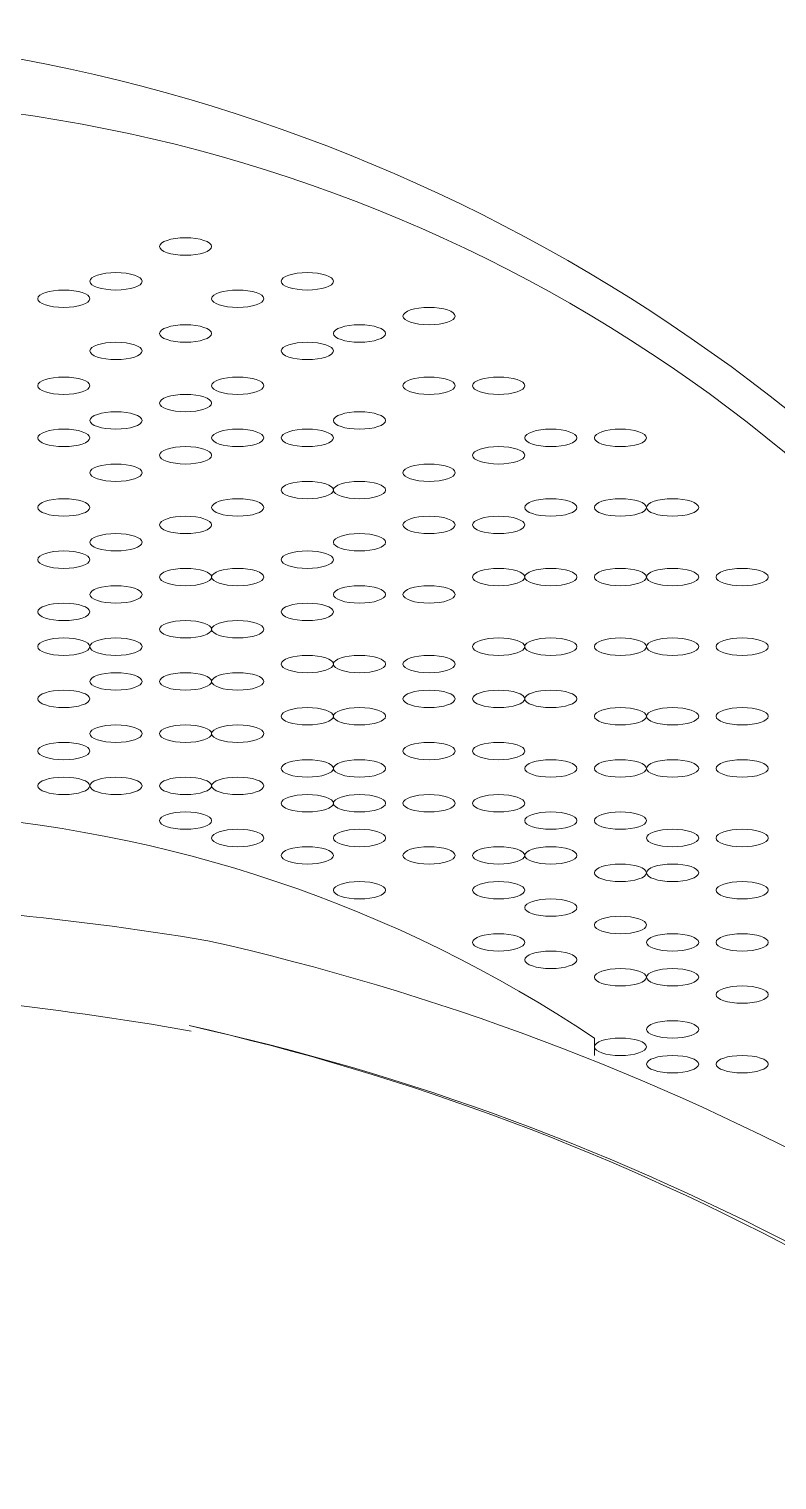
# Model space of a CAD drawing. Header units: metres. Extents: x 29 to 86.9, y -23.2 to 39.7.
# Drawn here: x 72.7164 to 72.8215, y -17.1515 to -16.9476 of the extents above; entities that cross this region are included whole.
import ezdxf

# ---------------------------------------------------------------- set-up
doc = ezdxf.new("R2010")
doc.units = ezdxf.units.M
doc.header["$LTSCALE"] = 100
doc.layers.get('0').update_dxf_attribs({"color": 254})
doc.layers.add('Arqui', color=8, linetype='Continuous', lineweight=0)

# ---------------------------------------------------------------- blocks, each defined once
blk = doc.blocks.new('A$C9582355f')
at = {"layer": 'Arqui'}
for points in [[(43.87749, 6.12621, 0.227858), (43.68456, 6.21637, 0.227858), (43.49211, 6.12621)], [(43.8729, 6.12287, 0.253801), (43.68389, 6.20585, 0.253801), (43.49425, 6.12287)], [(43.71973, 6.10604, -0.133327), (43.8132, 6.07454), (43.8132, 6.07209)], [(43.88276, 6.01263, 0.230532), (43.85033, 6.05387, 0.069043), (43.75885, 6.08823, 0.037024), (43.69694, 6.09393)], [(43.8707, 6.01054, 0.230204), (43.84459, 6.04306, 0.069043), (43.75623, 6.07629, -0.069043), (43.8448, 6.0435, 0.069043), (43.75623, 6.07629)]]:
    blk.add_lwpolyline(points, format="xyb", dxfattribs=at)
blk.add_lwpolyline([(43.75649, 6.07552, 0.037024), (43.69659, 6.08171, -0.037024)], format="xyb", close=True, dxfattribs=at)
for points in [[(43.75572, 6.18704), (43.7537, 6.18704), (43.75206, 6.18649), (43.75206, 6.18581)], [(43.75939, 6.18581), (43.75939, 6.18649), (43.75775, 6.18704), (43.75572, 6.18704)], [(43.75206, 6.18581), (43.75206, 6.18514), (43.7537, 6.18459), (43.75572, 6.18459)], [(43.75572, 6.18459), (43.75775, 6.18459), (43.75939, 6.18514), (43.75939, 6.18581)], [(43.74594, 6.18215), (43.74392, 6.18215), (43.74227, 6.1816), (43.74227, 6.18092)], [(43.74227, 6.18092), (43.74227, 6.18025), (43.74392, 6.1797), (43.74594, 6.1797)], [(43.74961, 6.18092), (43.74961, 6.1816), (43.74797, 6.18215), (43.74594, 6.18215)], [(43.74594, 6.1797), (43.74797, 6.1797), (43.74961, 6.18025), (43.74961, 6.18092)], [(43.77284, 6.18215), (43.77082, 6.18215), (43.76917, 6.1816), (43.76917, 6.18092)], [(43.76917, 6.18092), (43.76917, 6.18025), (43.77082, 6.1797), (43.77284, 6.1797)], [(43.77651, 6.18092), (43.77651, 6.1816), (43.77487, 6.18215), (43.77284, 6.18215)], [(43.77284, 6.1797), (43.77487, 6.1797), (43.77651, 6.18025), (43.77651, 6.18092)], [(43.7386, 6.1797), (43.73658, 6.1797), (43.73494, 6.17915), (43.73494, 6.17848)], [(43.73494, 6.17848), (43.73494, 6.1778), (43.73658, 6.17725), (43.7386, 6.17725)], [(43.74227, 6.17848), (43.74227, 6.17915), (43.74063, 6.1797), (43.7386, 6.1797)], [(43.7386, 6.17725), (43.74063, 6.17725), (43.74227, 6.1778), (43.74227, 6.17848)], [(43.76306, 6.1797), (43.76103, 6.1797), (43.75939, 6.17915), (43.75939, 6.17848)], [(43.75939, 6.17848), (43.75939, 6.1778), (43.76103, 6.17725), (43.76306, 6.17725)], [(43.76673, 6.17848), (43.76673, 6.17915), (43.76509, 6.1797), (43.76306, 6.1797)], [(43.76306, 6.17725), (43.76509, 6.17725), (43.76673, 6.1778), (43.76673, 6.17848)], [(43.78996, 6.17725), (43.78794, 6.17725), (43.78629, 6.17671), (43.78629, 6.17603)], [(43.79363, 6.17603), (43.79363, 6.17671), (43.79199, 6.17725), (43.78996, 6.17725)], [(43.75572, 6.17481), (43.7537, 6.17481), (43.75206, 6.17426), (43.75206, 6.17359)], [(43.75939, 6.17359), (43.75939, 6.17426), (43.75775, 6.17481), (43.75572, 6.17481)], [(43.78018, 6.17481), (43.77815, 6.17481), (43.77651, 6.17426), (43.77651, 6.17359)], [(43.78385, 6.17359), (43.78385, 6.17426), (43.78221, 6.17481), (43.78018, 6.17481)], [(43.78629, 6.17603), (43.78629, 6.17536), (43.78794, 6.17481), (43.78996, 6.17481)], [(43.78996, 6.17481), (43.79199, 6.17481), (43.79363, 6.17536), (43.79363, 6.17603)], [(43.74594, 6.17236), (43.74392, 6.17236), (43.74227, 6.17182), (43.74227, 6.17114)], [(43.74961, 6.17114), (43.74961, 6.17182), (43.74797, 6.17236), (43.74594, 6.17236)], [(43.75206, 6.17359), (43.75206, 6.17291), (43.7537, 6.17236), (43.75572, 6.17236)], [(43.75572, 6.17236), (43.75775, 6.17236), (43.75939, 6.17291), (43.75939, 6.17359)], [(43.77284, 6.17236), (43.77082, 6.17236), (43.76917, 6.17182), (43.76917, 6.17114)], [(43.77651, 6.17114), (43.77651, 6.17182), (43.77487, 6.17236), (43.77284, 6.17236)], [(43.77651, 6.17359), (43.77651, 6.17291), (43.77815, 6.17236), (43.78018, 6.17236)], [(43.78018, 6.17236), (43.78221, 6.17236), (43.78385, 6.17291), (43.78385, 6.17359)], [(43.74227, 6.17114), (43.74227, 6.17046), (43.74392, 6.16992), (43.74594, 6.16992)], [(43.74594, 6.16992), (43.74797, 6.16992), (43.74961, 6.17046), (43.74961, 6.17114)], [(43.76917, 6.17114), (43.76917, 6.17046), (43.77082, 6.16992), (43.77284, 6.16992)], [(43.77284, 6.16992), (43.77487, 6.16992), (43.77651, 6.17046), (43.77651, 6.17114)], [(43.7386, 6.16747), (43.73658, 6.16747), (43.73494, 6.16692), (43.73494, 6.16625)], [(43.73494, 6.16625), (43.73494, 6.16557), (43.73658, 6.16503), (43.7386, 6.16503)], [(43.74227, 6.16625), (43.74227, 6.16692), (43.74063, 6.16747), (43.7386, 6.16747)], [(43.7386, 6.16503), (43.74063, 6.16503), (43.74227, 6.16557), (43.74227, 6.16625)], [(43.76306, 6.16747), (43.76103, 6.16747), (43.75939, 6.16692), (43.75939, 6.16625)], [(43.75939, 6.16625), (43.75939, 6.16557), (43.76103, 6.16503), (43.76306, 6.16503)], [(43.76673, 6.16625), (43.76673, 6.16692), (43.76509, 6.16747), (43.76306, 6.16747)], [(43.76306, 6.16503), (43.76509, 6.16503), (43.76673, 6.16557), (43.76673, 6.16625)], [(43.78996, 6.16747), (43.78794, 6.16747), (43.78629, 6.16692), (43.78629, 6.16625)], [(43.78629, 6.16625), (43.78629, 6.16557), (43.78794, 6.16503), (43.78996, 6.16503)], [(43.79363, 6.16625), (43.79363, 6.16692), (43.79199, 6.16747), (43.78996, 6.16747)], [(43.78996, 6.16503), (43.79199, 6.16503), (43.79363, 6.16557), (43.79363, 6.16625)], [(43.79974, 6.16747), (43.79772, 6.16747), (43.79608, 6.16692), (43.79608, 6.16625)], [(43.79608, 6.16625), (43.79608, 6.16557), (43.79772, 6.16503), (43.79974, 6.16503)], [(43.80341, 6.16625), (43.80341, 6.16692), (43.80177, 6.16747), (43.79974, 6.16747)], [(43.79974, 6.16503), (43.80177, 6.16503), (43.80341, 6.16557), (43.80341, 6.16625)], [(43.75572, 6.16503), (43.7537, 6.16503), (43.75206, 6.16448), (43.75206, 6.1638)], [(43.75939, 6.1638), (43.75939, 6.16448), (43.75775, 6.16503), (43.75572, 6.16503)], [(43.74594, 6.16258), (43.74392, 6.16258), (43.74227, 6.16203), (43.74227, 6.16136)], [(43.74961, 6.16136), (43.74961, 6.16203), (43.74797, 6.16258), (43.74594, 6.16258)], [(43.75206, 6.1638), (43.75206, 6.16313), (43.7537, 6.16258), (43.75572, 6.16258)], [(43.75572, 6.16258), (43.75775, 6.16258), (43.75939, 6.16313), (43.75939, 6.1638)], [(43.78018, 6.16258), (43.77815, 6.16258), (43.77651, 6.16203), (43.77651, 6.16136)], [(43.78385, 6.16136), (43.78385, 6.16203), (43.78221, 6.16258), (43.78018, 6.16258)], [(43.7386, 6.16014), (43.73658, 6.16014), (43.73494, 6.15959), (43.73494, 6.15891)], [(43.74227, 6.15891), (43.74227, 6.15959), (43.74063, 6.16014), (43.7386, 6.16014)], [(43.74227, 6.16136), (43.74227, 6.16068), (43.74392, 6.16014), (43.74594, 6.16014)], [(43.74594, 6.16014), (43.74797, 6.16014), (43.74961, 6.16068), (43.74961, 6.16136)], [(43.76306, 6.16014), (43.76103, 6.16014), (43.75939, 6.15959), (43.75939, 6.15891)], [(43.76673, 6.15891), (43.76673, 6.15959), (43.76509, 6.16014), (43.76306, 6.16014)], [(43.77284, 6.16014), (43.77082, 6.16014), (43.76917, 6.15959), (43.76917, 6.15891)], [(43.77651, 6.15891), (43.77651, 6.15959), (43.77487, 6.16014), (43.77284, 6.16014)], [(43.77651, 6.16136), (43.77651, 6.16068), (43.77815, 6.16014), (43.78018, 6.16014)], [(43.78018, 6.16014), (43.78221, 6.16014), (43.78385, 6.16068), (43.78385, 6.16136)], [(43.80708, 6.16014), (43.80506, 6.16014), (43.80341, 6.15959), (43.80341, 6.15891)], [(43.81075, 6.15891), (43.81075, 6.15959), (43.80911, 6.16014), (43.80708, 6.16014)], [(43.81686, 6.16014), (43.81484, 6.16014), (43.8132, 6.15959), (43.8132, 6.15891)], [(43.82053, 6.15891), (43.82053, 6.15959), (43.81889, 6.16014), (43.81686, 6.16014)], [(43.73494, 6.15891), (43.73494, 6.15824), (43.73658, 6.15769), (43.7386, 6.15769)], [(43.7386, 6.15769), (43.74063, 6.15769), (43.74227, 6.15824), (43.74227, 6.15891)], [(43.75939, 6.15891), (43.75939, 6.15824), (43.76103, 6.15769), (43.76306, 6.15769)], [(43.76306, 6.15769), (43.76509, 6.15769), (43.76673, 6.15824), (43.76673, 6.15891)], [(43.76917, 6.15891), (43.76917, 6.15824), (43.77082, 6.15769), (43.77284, 6.15769)], [(43.77284, 6.15769), (43.77487, 6.15769), (43.77651, 6.15824), (43.77651, 6.15891)], [(43.80341, 6.15891), (43.80341, 6.15824), (43.80506, 6.15769), (43.80708, 6.15769)], [(43.80708, 6.15769), (43.80911, 6.15769), (43.81075, 6.15824), (43.81075, 6.15891)], [(43.8132, 6.15891), (43.8132, 6.15824), (43.81484, 6.15769), (43.81686, 6.15769)], [(43.81686, 6.15769), (43.81889, 6.15769), (43.82053, 6.15824), (43.82053, 6.15891)], [(43.75572, 6.15769), (43.7537, 6.15769), (43.75206, 6.15714), (43.75206, 6.15647)], [(43.75206, 6.15647), (43.75206, 6.15579), (43.7537, 6.15524), (43.75572, 6.15524)], [(43.75939, 6.15647), (43.75939, 6.15714), (43.75775, 6.15769), (43.75572, 6.15769)], [(43.75572, 6.15524), (43.75775, 6.15524), (43.75939, 6.15579), (43.75939, 6.15647)], [(43.79974, 6.15769), (43.79772, 6.15769), (43.79608, 6.15714), (43.79608, 6.15647)], [(43.79608, 6.15647), (43.79608, 6.15579), (43.79772, 6.15524), (43.79974, 6.15524)], [(43.80341, 6.15647), (43.80341, 6.15714), (43.80177, 6.15769), (43.79974, 6.15769)], [(43.79974, 6.15524), (43.80177, 6.15524), (43.80341, 6.15579), (43.80341, 6.15647)], [(43.74594, 6.15524), (43.74392, 6.15524), (43.74227, 6.1547), (43.74227, 6.15402)], [(43.74227, 6.15402), (43.74227, 6.15335), (43.74392, 6.1528), (43.74594, 6.1528)], [(43.74961, 6.15402), (43.74961, 6.1547), (43.74797, 6.15524), (43.74594, 6.15524)], [(43.74594, 6.1528), (43.74797, 6.1528), (43.74961, 6.15335), (43.74961, 6.15402)], [(43.78996, 6.15524), (43.78794, 6.15524), (43.78629, 6.1547), (43.78629, 6.15402)], [(43.78629, 6.15402), (43.78629, 6.15335), (43.78794, 6.1528), (43.78996, 6.1528)], [(43.79363, 6.15402), (43.79363, 6.1547), (43.79199, 6.15524), (43.78996, 6.15524)], [(43.78996, 6.1528), (43.79199, 6.1528), (43.79363, 6.15335), (43.79363, 6.15402)], [(43.77284, 6.1528), (43.77082, 6.1528), (43.76917, 6.15225), (43.76917, 6.15158)], [(43.77651, 6.15158), (43.77651, 6.15225), (43.77487, 6.1528), (43.77284, 6.1528)], [(43.78018, 6.1528), (43.77815, 6.1528), (43.77651, 6.15225), (43.77651, 6.15158)], [(43.78385, 6.15158), (43.78385, 6.15225), (43.78221, 6.1528), (43.78018, 6.1528)], [(43.7386, 6.15035), (43.73658, 6.15035), (43.73494, 6.14981), (43.73494, 6.14913)], [(43.74227, 6.14913), (43.74227, 6.14981), (43.74063, 6.15035), (43.7386, 6.15035)], [(43.76306, 6.15035), (43.76103, 6.15035), (43.75939, 6.14981), (43.75939, 6.14913)], [(43.76673, 6.14913), (43.76673, 6.14981), (43.76509, 6.15035), (43.76306, 6.15035)], [(43.76917, 6.15158), (43.76917, 6.1509), (43.77082, 6.15035), (43.77284, 6.15035)], [(43.77284, 6.15035), (43.77487, 6.15035), (43.77651, 6.1509), (43.77651, 6.15158)], [(43.77651, 6.15158), (43.77651, 6.1509), (43.77815, 6.15035), (43.78018, 6.15035)], [(43.78018, 6.15035), (43.78221, 6.15035), (43.78385, 6.1509), (43.78385, 6.15158)], [(43.80708, 6.15035), (43.80506, 6.15035), (43.80341, 6.14981), (43.80341, 6.14913)], [(43.81075, 6.14913), (43.81075, 6.14981), (43.80911, 6.15035), (43.80708, 6.15035)], [(43.81686, 6.15035), (43.81484, 6.15035), (43.8132, 6.14981), (43.8132, 6.14913)], [(43.82053, 6.14913), (43.82053, 6.14981), (43.81889, 6.15035), (43.81686, 6.15035)], [(43.8242, 6.15035), (43.82217, 6.15035), (43.82053, 6.14981), (43.82053, 6.14913)], [(43.82787, 6.14913), (43.82787, 6.14981), (43.82623, 6.15035), (43.8242, 6.15035)], [(43.73494, 6.14913), (43.73494, 6.14845), (43.73658, 6.14791), (43.7386, 6.14791)], [(43.7386, 6.14791), (43.74063, 6.14791), (43.74227, 6.14845), (43.74227, 6.14913)], [(43.75572, 6.14791), (43.7537, 6.14791), (43.75206, 6.14736), (43.75206, 6.14668)], [(43.75939, 6.14668), (43.75939, 6.14736), (43.75775, 6.14791), (43.75572, 6.14791)], [(43.75939, 6.14913), (43.75939, 6.14845), (43.76103, 6.14791), (43.76306, 6.14791)], [(43.76306, 6.14791), (43.76509, 6.14791), (43.76673, 6.14845), (43.76673, 6.14913)], [(43.78996, 6.14791), (43.78794, 6.14791), (43.78629, 6.14736), (43.78629, 6.14668)], [(43.79363, 6.14668), (43.79363, 6.14736), (43.79199, 6.14791), (43.78996, 6.14791)], [(43.79974, 6.14791), (43.79772, 6.14791), (43.79608, 6.14736), (43.79608, 6.14668)], [(43.80341, 6.14668), (43.80341, 6.14736), (43.80177, 6.14791), (43.79974, 6.14791)], [(43.80341, 6.14913), (43.80341, 6.14845), (43.80506, 6.14791), (43.80708, 6.14791)], [(43.80708, 6.14791), (43.80911, 6.14791), (43.81075, 6.14845), (43.81075, 6.14913)], [(43.8132, 6.14913), (43.8132, 6.14845), (43.81484, 6.14791), (43.81686, 6.14791)], [(43.81686, 6.14791), (43.81889, 6.14791), (43.82053, 6.14845), (43.82053, 6.14913)], [(43.82053, 6.14913), (43.82053, 6.14845), (43.82217, 6.14791), (43.8242, 6.14791)], [(43.8242, 6.14791), (43.82623, 6.14791), (43.82787, 6.14845), (43.82787, 6.14913)], [(43.75206, 6.14668), (43.75206, 6.14601), (43.7537, 6.14546), (43.75572, 6.14546)], [(43.75572, 6.14546), (43.75775, 6.14546), (43.75939, 6.14601), (43.75939, 6.14668)], [(43.78629, 6.14668), (43.78629, 6.14601), (43.78794, 6.14546), (43.78996, 6.14546)], [(43.78996, 6.14546), (43.79199, 6.14546), (43.79363, 6.14601), (43.79363, 6.14668)], [(43.79608, 6.14668), (43.79608, 6.14601), (43.79772, 6.14546), (43.79974, 6.14546)], [(43.79974, 6.14546), (43.80177, 6.14546), (43.80341, 6.14601), (43.80341, 6.14668)], [(43.74594, 6.14546), (43.74392, 6.14546), (43.74227, 6.14491), (43.74227, 6.14424)], [(43.74227, 6.14424), (43.74227, 6.14356), (43.74392, 6.14302), (43.74594, 6.14302)], [(43.74961, 6.14424), (43.74961, 6.14491), (43.74797, 6.14546), (43.74594, 6.14546)], [(43.74594, 6.14302), (43.74797, 6.14302), (43.74961, 6.14356), (43.74961, 6.14424)], [(43.78018, 6.14546), (43.77815, 6.14546), (43.77651, 6.14491), (43.77651, 6.14424)], [(43.77651, 6.14424), (43.77651, 6.14356), (43.77815, 6.14302), (43.78018, 6.14302)], [(43.78385, 6.14424), (43.78385, 6.14491), (43.78221, 6.14546), (43.78018, 6.14546)], [(43.78018, 6.14302), (43.78221, 6.14302), (43.78385, 6.14356), (43.78385, 6.14424)], [(43.7386, 6.14302), (43.73658, 6.14302), (43.73494, 6.14247), (43.73494, 6.14179)], [(43.73494, 6.14179), (43.73494, 6.14112), (43.73658, 6.14057), (43.7386, 6.14057)], [(43.74227, 6.14179), (43.74227, 6.14247), (43.74063, 6.14302), (43.7386, 6.14302)], [(43.7386, 6.14057), (43.74063, 6.14057), (43.74227, 6.14112), (43.74227, 6.14179)], [(43.77284, 6.14302), (43.77082, 6.14302), (43.76917, 6.14247), (43.76917, 6.14179)], [(43.76917, 6.14179), (43.76917, 6.14112), (43.77082, 6.14057), (43.77284, 6.14057)], [(43.77651, 6.14179), (43.77651, 6.14247), (43.77487, 6.14302), (43.77284, 6.14302)], [(43.77284, 6.14057), (43.77487, 6.14057), (43.77651, 6.14112), (43.77651, 6.14179)], [(43.75572, 6.14057), (43.7537, 6.14057), (43.75206, 6.14002), (43.75206, 6.13935)], [(43.75939, 6.13935), (43.75939, 6.14002), (43.75775, 6.14057), (43.75572, 6.14057)], [(43.76306, 6.14057), (43.76103, 6.14057), (43.75939, 6.14002), (43.75939, 6.13935)], [(43.76673, 6.13935), (43.76673, 6.14002), (43.76509, 6.14057), (43.76306, 6.14057)], [(43.79974, 6.14057), (43.79772, 6.14057), (43.79608, 6.14002), (43.79608, 6.13935)], [(43.80341, 6.13935), (43.80341, 6.14002), (43.80177, 6.14057), (43.79974, 6.14057)], [(43.80708, 6.14057), (43.80506, 6.14057), (43.80341, 6.14002), (43.80341, 6.13935)], [(43.81075, 6.13935), (43.81075, 6.14002), (43.80911, 6.14057), (43.80708, 6.14057)], [(43.81686, 6.14057), (43.81484, 6.14057), (43.8132, 6.14002), (43.8132, 6.13935)], [(43.82053, 6.13935), (43.82053, 6.14002), (43.81889, 6.14057), (43.81686, 6.14057)], [(43.8242, 6.14057), (43.82217, 6.14057), (43.82053, 6.14002), (43.82053, 6.13935)], [(43.82787, 6.13935), (43.82787, 6.14002), (43.82623, 6.14057), (43.8242, 6.14057)], [(43.83398, 6.14057), (43.83196, 6.14057), (43.83031, 6.14002), (43.83031, 6.13935)], [(43.83765, 6.13935), (43.83765, 6.14002), (43.83601, 6.14057), (43.83398, 6.14057)], [(43.74594, 6.13812), (43.74392, 6.13812), (43.74227, 6.13758), (43.74227, 6.1369)], [(43.74961, 6.1369), (43.74961, 6.13758), (43.74797, 6.13812), (43.74594, 6.13812)], [(43.75206, 6.13935), (43.75206, 6.13867), (43.7537, 6.13812), (43.75572, 6.13812)], [(43.75572, 6.13812), (43.75775, 6.13812), (43.75939, 6.13867), (43.75939, 6.13935)], [(43.75939, 6.13935), (43.75939, 6.13867), (43.76103, 6.13812), (43.76306, 6.13812)], [(43.76306, 6.13812), (43.76509, 6.13812), (43.76673, 6.13867), (43.76673, 6.13935)], [(43.78018, 6.13812), (43.77815, 6.13812), (43.77651, 6.13758), (43.77651, 6.1369)], [(43.78385, 6.1369), (43.78385, 6.13758), (43.78221, 6.13812), (43.78018, 6.13812)], [(43.78996, 6.13812), (43.78794, 6.13812), (43.78629, 6.13758), (43.78629, 6.1369)], [(43.79363, 6.1369), (43.79363, 6.13758), (43.79199, 6.13812), (43.78996, 6.13812)], [(43.79608, 6.13935), (43.79608, 6.13867), (43.79772, 6.13812), (43.79974, 6.13812)], [(43.79974, 6.13812), (43.80177, 6.13812), (43.80341, 6.13867), (43.80341, 6.13935)], [(43.80341, 6.13935), (43.80341, 6.13867), (43.80506, 6.13812), (43.80708, 6.13812)], [(43.80708, 6.13812), (43.80911, 6.13812), (43.81075, 6.13867), (43.81075, 6.13935)], [(43.8132, 6.13935), (43.8132, 6.13867), (43.81484, 6.13812), (43.81686, 6.13812)], [(43.81686, 6.13812), (43.81889, 6.13812), (43.82053, 6.13867), (43.82053, 6.13935)], [(43.82053, 6.13935), (43.82053, 6.13867), (43.82217, 6.13812), (43.8242, 6.13812)], [(43.8242, 6.13812), (43.82623, 6.13812), (43.82787, 6.13867), (43.82787, 6.13935)], [(43.83031, 6.13935), (43.83031, 6.13867), (43.83196, 6.13812), (43.83398, 6.13812)], [(43.83398, 6.13812), (43.83601, 6.13812), (43.83765, 6.13867), (43.83765, 6.13935)], [(43.7386, 6.13568), (43.73658, 6.13568), (43.73494, 6.13513), (43.73494, 6.13446)], [(43.74227, 6.13446), (43.74227, 6.13513), (43.74063, 6.13568), (43.7386, 6.13568)], [(43.74227, 6.1369), (43.74227, 6.13623), (43.74392, 6.13568), (43.74594, 6.13568)], [(43.74594, 6.13568), (43.74797, 6.13568), (43.74961, 6.13623), (43.74961, 6.1369)], [(43.77284, 6.13568), (43.77082, 6.13568), (43.76917, 6.13513), (43.76917, 6.13446)], [(43.77651, 6.13446), (43.77651, 6.13513), (43.77487, 6.13568), (43.77284, 6.13568)], [(43.77651, 6.1369), (43.77651, 6.13623), (43.77815, 6.13568), (43.78018, 6.13568)], [(43.78018, 6.13568), (43.78221, 6.13568), (43.78385, 6.13623), (43.78385, 6.1369)], [(43.78629, 6.1369), (43.78629, 6.13623), (43.78794, 6.13568), (43.78996, 6.13568)], [(43.78996, 6.13568), (43.79199, 6.13568), (43.79363, 6.13623), (43.79363, 6.1369)], [(43.73494, 6.13446), (43.73494, 6.13378), (43.73658, 6.13323), (43.7386, 6.13323)], [(43.7386, 6.13323), (43.74063, 6.13323), (43.74227, 6.13378), (43.74227, 6.13446)], [(43.76917, 6.13446), (43.76917, 6.13378), (43.77082, 6.13323), (43.77284, 6.13323)], [(43.77284, 6.13323), (43.77487, 6.13323), (43.77651, 6.13378), (43.77651, 6.13446)], [(43.75572, 6.13323), (43.7537, 6.13323), (43.75206, 6.13269), (43.75206, 6.13201)], [(43.75206, 6.13201), (43.75206, 6.13134), (43.7537, 6.13079), (43.75572, 6.13079)], [(43.75939, 6.13201), (43.75939, 6.13269), (43.75775, 6.13323), (43.75572, 6.13323)], [(43.75572, 6.13079), (43.75775, 6.13079), (43.75939, 6.13134), (43.75939, 6.13201)], [(43.76306, 6.13323), (43.76103, 6.13323), (43.75939, 6.13269), (43.75939, 6.13201)], [(43.75939, 6.13201), (43.75939, 6.13134), (43.76103, 6.13079), (43.76306, 6.13079)], [(43.76673, 6.13201), (43.76673, 6.13269), (43.76509, 6.13323), (43.76306, 6.13323)], [(43.76306, 6.13079), (43.76509, 6.13079), (43.76673, 6.13134), (43.76673, 6.13201)], [(43.7386, 6.13079), (43.73658, 6.13079), (43.73494, 6.13024), (43.73494, 6.12957)], [(43.73494, 6.12957), (43.73494, 6.12889), (43.73658, 6.12834), (43.7386, 6.12834)], [(43.74227, 6.12957), (43.74227, 6.13024), (43.74063, 6.13079), (43.7386, 6.13079)], [(43.7386, 6.12834), (43.74063, 6.12834), (43.74227, 6.12889), (43.74227, 6.12957)], [(43.74594, 6.13079), (43.74392, 6.13079), (43.74227, 6.13024), (43.74227, 6.12957)], [(43.74227, 6.12957), (43.74227, 6.12889), (43.74392, 6.12834), (43.74594, 6.12834)], [(43.74961, 6.12957), (43.74961, 6.13024), (43.74797, 6.13079), (43.74594, 6.13079)], [(43.74594, 6.12834), (43.74797, 6.12834), (43.74961, 6.12889), (43.74961, 6.12957)], [(43.79974, 6.13079), (43.79772, 6.13079), (43.79608, 6.13024), (43.79608, 6.12957)], [(43.79608, 6.12957), (43.79608, 6.12889), (43.79772, 6.12834), (43.79974, 6.12834)], [(43.80341, 6.12957), (43.80341, 6.13024), (43.80177, 6.13079), (43.79974, 6.13079)], [(43.79974, 6.12834), (43.80177, 6.12834), (43.80341, 6.12889), (43.80341, 6.12957)], [(43.80708, 6.13079), (43.80506, 6.13079), (43.80341, 6.13024), (43.80341, 6.12957)], [(43.80341, 6.12957), (43.80341, 6.12889), (43.80506, 6.12834), (43.80708, 6.12834)], [(43.81075, 6.12957), (43.81075, 6.13024), (43.80911, 6.13079), (43.80708, 6.13079)], [(43.80708, 6.12834), (43.80911, 6.12834), (43.81075, 6.12889), (43.81075, 6.12957)], [(43.81686, 6.13079), (43.81484, 6.13079), (43.8132, 6.13024), (43.8132, 6.12957)], [(43.8132, 6.12957), (43.8132, 6.12889), (43.81484, 6.12834), (43.81686, 6.12834)], [(43.82053, 6.12957), (43.82053, 6.13024), (43.81889, 6.13079), (43.81686, 6.13079)], [(43.81686, 6.12834), (43.81889, 6.12834), (43.82053, 6.12889), (43.82053, 6.12957)], [(43.8242, 6.13079), (43.82217, 6.13079), (43.82053, 6.13024), (43.82053, 6.12957)], [(43.82053, 6.12957), (43.82053, 6.12889), (43.82217, 6.12834), (43.8242, 6.12834)], [(43.82787, 6.12957), (43.82787, 6.13024), (43.82623, 6.13079), (43.8242, 6.13079)], [(43.8242, 6.12834), (43.82623, 6.12834), (43.82787, 6.12889), (43.82787, 6.12957)], [(43.83398, 6.13079), (43.83196, 6.13079), (43.83031, 6.13024), (43.83031, 6.12957)], [(43.83031, 6.12957), (43.83031, 6.12889), (43.83196, 6.12834), (43.83398, 6.12834)], [(43.83765, 6.12957), (43.83765, 6.13024), (43.83601, 6.13079), (43.83398, 6.13079)], [(43.83398, 6.12834), (43.83601, 6.12834), (43.83765, 6.12889), (43.83765, 6.12957)], [(43.77284, 6.12834), (43.77082, 6.12834), (43.76917, 6.12779), (43.76917, 6.12712)], [(43.77651, 6.12712), (43.77651, 6.12779), (43.77487, 6.12834), (43.77284, 6.12834)], [(43.78018, 6.12834), (43.77815, 6.12834), (43.77651, 6.12779), (43.77651, 6.12712)], [(43.78385, 6.12712), (43.78385, 6.12779), (43.78221, 6.12834), (43.78018, 6.12834)], [(43.78996, 6.12834), (43.78794, 6.12834), (43.78629, 6.12779), (43.78629, 6.12712)], [(43.79363, 6.12712), (43.79363, 6.12779), (43.79199, 6.12834), (43.78996, 6.12834)], [(43.74594, 6.1259), (43.74392, 6.1259), (43.74227, 6.12535), (43.74227, 6.12467)], [(43.74961, 6.12467), (43.74961, 6.12535), (43.74797, 6.1259), (43.74594, 6.1259)], [(43.75572, 6.1259), (43.7537, 6.1259), (43.75206, 6.12535), (43.75206, 6.12467)], [(43.75939, 6.12467), (43.75939, 6.12535), (43.75775, 6.1259), (43.75572, 6.1259)], [(43.76306, 6.1259), (43.76103, 6.1259), (43.75939, 6.12535), (43.75939, 6.12467)], [(43.76673, 6.12467), (43.76673, 6.12535), (43.76509, 6.1259), (43.76306, 6.1259)], [(43.76917, 6.12712), (43.76917, 6.12644), (43.77082, 6.1259), (43.77284, 6.1259)], [(43.77284, 6.1259), (43.77487, 6.1259), (43.77651, 6.12644), (43.77651, 6.12712)], [(43.77651, 6.12712), (43.77651, 6.12644), (43.77815, 6.1259), (43.78018, 6.1259)], [(43.78018, 6.1259), (43.78221, 6.1259), (43.78385, 6.12644), (43.78385, 6.12712)], [(43.78629, 6.12712), (43.78629, 6.12644), (43.78794, 6.1259), (43.78996, 6.1259)], [(43.78996, 6.1259), (43.79199, 6.1259), (43.79363, 6.12644), (43.79363, 6.12712)], [(43.7386, 6.12345), (43.73658, 6.12345), (43.73494, 6.1229), (43.73494, 6.12223)], [(43.74227, 6.12223), (43.74227, 6.1229), (43.74063, 6.12345), (43.7386, 6.12345)], [(43.74227, 6.12467), (43.74227, 6.124), (43.74392, 6.12345), (43.74594, 6.12345)], [(43.74594, 6.12345), (43.74797, 6.12345), (43.74961, 6.124), (43.74961, 6.12467)], [(43.75206, 6.12467), (43.75206, 6.124), (43.7537, 6.12345), (43.75572, 6.12345)], [(43.75572, 6.12345), (43.75775, 6.12345), (43.75939, 6.124), (43.75939, 6.12467)], [(43.75939, 6.12467), (43.75939, 6.124), (43.76103, 6.12345), (43.76306, 6.12345)], [(43.76306, 6.12345), (43.76509, 6.12345), (43.76673, 6.124), (43.76673, 6.12467)], [(43.78996, 6.12345), (43.78794, 6.12345), (43.78629, 6.1229), (43.78629, 6.12223)], [(43.79363, 6.12223), (43.79363, 6.1229), (43.79199, 6.12345), (43.78996, 6.12345)], [(43.79974, 6.12345), (43.79772, 6.12345), (43.79608, 6.1229), (43.79608, 6.12223)], [(43.80341, 6.12223), (43.80341, 6.1229), (43.80177, 6.12345), (43.79974, 6.12345)], [(43.80708, 6.12345), (43.80506, 6.12345), (43.80341, 6.1229), (43.80341, 6.12223)], [(43.81075, 6.12223), (43.81075, 6.1229), (43.80911, 6.12345), (43.80708, 6.12345)], [(43.73494, 6.12223), (43.73494, 6.12155), (43.73658, 6.12101), (43.7386, 6.12101)], [(43.7386, 6.12101), (43.74063, 6.12101), (43.74227, 6.12155), (43.74227, 6.12223)], [(43.78629, 6.12223), (43.78629, 6.12155), (43.78794, 6.12101), (43.78996, 6.12101)], [(43.78996, 6.12101), (43.79199, 6.12101), (43.79363, 6.12155), (43.79363, 6.12223)], [(43.79608, 6.12223), (43.79608, 6.12155), (43.79772, 6.12101), (43.79974, 6.12101)], [(43.79974, 6.12101), (43.80177, 6.12101), (43.80341, 6.12155), (43.80341, 6.12223)], [(43.80341, 6.12223), (43.80341, 6.12155), (43.80506, 6.12101), (43.80708, 6.12101)], [(43.80708, 6.12101), (43.80911, 6.12101), (43.81075, 6.12155), (43.81075, 6.12223)], [(43.77284, 6.12101), (43.77082, 6.12101), (43.76917, 6.12046), (43.76917, 6.11978)], [(43.76917, 6.11978), (43.76917, 6.11911), (43.77082, 6.11856), (43.77284, 6.11856)], [(43.77651, 6.11978), (43.77651, 6.12046), (43.77487, 6.12101), (43.77284, 6.12101)], [(43.77284, 6.11856), (43.77487, 6.11856), (43.77651, 6.11911), (43.77651, 6.11978)], [(43.78018, 6.12101), (43.77815, 6.12101), (43.77651, 6.12046), (43.77651, 6.11978)], [(43.77651, 6.11978), (43.77651, 6.11911), (43.77815, 6.11856), (43.78018, 6.11856)], [(43.78385, 6.11978), (43.78385, 6.12046), (43.78221, 6.12101), (43.78018, 6.12101)], [(43.78018, 6.11856), (43.78221, 6.11856), (43.78385, 6.11911), (43.78385, 6.11978)], [(43.81686, 6.12101), (43.81484, 6.12101), (43.8132, 6.12046), (43.8132, 6.11978)], [(43.8132, 6.11978), (43.8132, 6.11911), (43.81484, 6.11856), (43.81686, 6.11856)], [(43.82053, 6.11978), (43.82053, 6.12046), (43.81889, 6.12101), (43.81686, 6.12101)], [(43.81686, 6.11856), (43.81889, 6.11856), (43.82053, 6.11911), (43.82053, 6.11978)], [(43.8242, 6.12101), (43.82217, 6.12101), (43.82053, 6.12046), (43.82053, 6.11978)], [(43.82053, 6.11978), (43.82053, 6.11911), (43.82217, 6.11856), (43.8242, 6.11856)], [(43.82787, 6.11978), (43.82787, 6.12046), (43.82623, 6.12101), (43.8242, 6.12101)], [(43.8242, 6.11856), (43.82623, 6.11856), (43.82787, 6.11911), (43.82787, 6.11978)], [(43.83398, 6.12101), (43.83196, 6.12101), (43.83031, 6.12046), (43.83031, 6.11978)], [(43.83031, 6.11978), (43.83031, 6.11911), (43.83196, 6.11856), (43.83398, 6.11856)], [(43.83765, 6.11978), (43.83765, 6.12046), (43.83601, 6.12101), (43.83398, 6.12101)], [(43.83398, 6.11856), (43.83601, 6.11856), (43.83765, 6.11911), (43.83765, 6.11978)], [(43.74594, 6.11856), (43.74392, 6.11856), (43.74227, 6.11801), (43.74227, 6.11734)], [(43.74227, 6.11734), (43.74227, 6.11666), (43.74392, 6.11611), (43.74594, 6.11611)], [(43.74961, 6.11734), (43.74961, 6.11801), (43.74797, 6.11856), (43.74594, 6.11856)], [(43.74594, 6.11611), (43.74797, 6.11611), (43.74961, 6.11666), (43.74961, 6.11734)], [(43.75572, 6.11856), (43.7537, 6.11856), (43.75206, 6.11801), (43.75206, 6.11734)], [(43.75206, 6.11734), (43.75206, 6.11666), (43.7537, 6.11611), (43.75572, 6.11611)], [(43.75939, 6.11734), (43.75939, 6.11801), (43.75775, 6.11856), (43.75572, 6.11856)], [(43.75572, 6.11611), (43.75775, 6.11611), (43.75939, 6.11666), (43.75939, 6.11734)], [(43.76306, 6.11856), (43.76103, 6.11856), (43.75939, 6.11801), (43.75939, 6.11734)], [(43.75939, 6.11734), (43.75939, 6.11666), (43.76103, 6.11611), (43.76306, 6.11611)], [(43.76673, 6.11734), (43.76673, 6.11801), (43.76509, 6.11856), (43.76306, 6.11856)], [(43.76306, 6.11611), (43.76509, 6.11611), (43.76673, 6.11666), (43.76673, 6.11734)], [(43.7386, 6.11611), (43.73658, 6.11611), (43.73494, 6.11557), (43.73494, 6.11489)], [(43.74227, 6.11489), (43.74227, 6.11557), (43.74063, 6.11611), (43.7386, 6.11611)], [(43.78996, 6.11611), (43.78794, 6.11611), (43.78629, 6.11557), (43.78629, 6.11489)], [(43.79363, 6.11489), (43.79363, 6.11557), (43.79199, 6.11611), (43.78996, 6.11611)], [(43.79974, 6.11611), (43.79772, 6.11611), (43.79608, 6.11557), (43.79608, 6.11489)], [(43.80341, 6.11489), (43.80341, 6.11557), (43.80177, 6.11611), (43.79974, 6.11611)], [(43.73494, 6.11489), (43.73494, 6.11422), (43.73658, 6.11367), (43.7386, 6.11367)], [(43.7386, 6.11367), (43.74063, 6.11367), (43.74227, 6.11422), (43.74227, 6.11489)], [(43.77284, 6.11367), (43.77082, 6.11367), (43.76917, 6.11312), (43.76917, 6.11245)], [(43.77651, 6.11245), (43.77651, 6.11312), (43.77487, 6.11367), (43.77284, 6.11367)], [(43.78018, 6.11367), (43.77815, 6.11367), (43.77651, 6.11312), (43.77651, 6.11245)], [(43.78385, 6.11245), (43.78385, 6.11312), (43.78221, 6.11367), (43.78018, 6.11367)], [(43.78629, 6.11489), (43.78629, 6.11422), (43.78794, 6.11367), (43.78996, 6.11367)], [(43.78996, 6.11367), (43.79199, 6.11367), (43.79363, 6.11422), (43.79363, 6.11489)], [(43.79608, 6.11489), (43.79608, 6.11422), (43.79772, 6.11367), (43.79974, 6.11367)], [(43.79974, 6.11367), (43.80177, 6.11367), (43.80341, 6.11422), (43.80341, 6.11489)], [(43.80708, 6.11367), (43.80506, 6.11367), (43.80341, 6.11312), (43.80341, 6.11245)], [(43.81075, 6.11245), (43.81075, 6.11312), (43.80911, 6.11367), (43.80708, 6.11367)], [(43.81686, 6.11367), (43.81484, 6.11367), (43.8132, 6.11312), (43.8132, 6.11245)], [(43.82053, 6.11245), (43.82053, 6.11312), (43.81889, 6.11367), (43.81686, 6.11367)], [(43.8242, 6.11367), (43.82217, 6.11367), (43.82053, 6.11312), (43.82053, 6.11245)], [(43.82787, 6.11245), (43.82787, 6.11312), (43.82623, 6.11367), (43.8242, 6.11367)], [(43.83398, 6.11367), (43.83196, 6.11367), (43.83031, 6.11312), (43.83031, 6.11245)], [(43.83765, 6.11245), (43.83765, 6.11312), (43.83601, 6.11367), (43.83398, 6.11367)], [(43.7386, 6.11122), (43.73658, 6.11122), (43.73494, 6.11068), (43.73494, 6.11)], [(43.74227, 6.11), (43.74227, 6.11068), (43.74063, 6.11122), (43.7386, 6.11122)], [(43.74594, 6.11122), (43.74392, 6.11122), (43.74227, 6.11068), (43.74227, 6.11)], [(43.74961, 6.11), (43.74961, 6.11068), (43.74797, 6.11122), (43.74594, 6.11122)], [(43.75572, 6.11122), (43.7537, 6.11122), (43.75206, 6.11068), (43.75206, 6.11)], [(43.75939, 6.11), (43.75939, 6.11068), (43.75775, 6.11122), (43.75572, 6.11122)], [(43.76306, 6.11122), (43.76103, 6.11122), (43.75939, 6.11068), (43.75939, 6.11)], [(43.76673, 6.11), (43.76673, 6.11068), (43.76509, 6.11122), (43.76306, 6.11122)], [(43.76917, 6.11245), (43.76917, 6.11177), (43.77082, 6.11122), (43.77284, 6.11122)], [(43.77284, 6.11122), (43.77487, 6.11122), (43.77651, 6.11177), (43.77651, 6.11245)], [(43.77651, 6.11245), (43.77651, 6.11177), (43.77815, 6.11122), (43.78018, 6.11122)], [(43.78018, 6.11122), (43.78221, 6.11122), (43.78385, 6.11177), (43.78385, 6.11245)], [(43.80341, 6.11245), (43.80341, 6.11177), (43.80506, 6.11122), (43.80708, 6.11122)], [(43.80708, 6.11122), (43.80911, 6.11122), (43.81075, 6.11177), (43.81075, 6.11245)], [(43.8132, 6.11245), (43.8132, 6.11177), (43.81484, 6.11122), (43.81686, 6.11122)], [(43.81686, 6.11122), (43.81889, 6.11122), (43.82053, 6.11177), (43.82053, 6.11245)], [(43.82053, 6.11245), (43.82053, 6.11177), (43.82217, 6.11122), (43.8242, 6.11122)], [(43.8242, 6.11122), (43.82623, 6.11122), (43.82787, 6.11177), (43.82787, 6.11245)], [(43.83031, 6.11245), (43.83031, 6.11177), (43.83196, 6.11122), (43.83398, 6.11122)], [(43.83398, 6.11122), (43.83601, 6.11122), (43.83765, 6.11177), (43.83765, 6.11245)], [(43.73494, 6.11), (43.73494, 6.10932), (43.73658, 6.10878), (43.7386, 6.10878)], [(43.7386, 6.10878), (43.74063, 6.10878), (43.74227, 6.10932), (43.74227, 6.11)], [(43.74227, 6.11), (43.74227, 6.10932), (43.74392, 6.10878), (43.74594, 6.10878)], [(43.74594, 6.10878), (43.74797, 6.10878), (43.74961, 6.10932), (43.74961, 6.11)], [(43.75206, 6.11), (43.75206, 6.10932), (43.7537, 6.10878), (43.75572, 6.10878)], [(43.75572, 6.10878), (43.75775, 6.10878), (43.75939, 6.10932), (43.75939, 6.11)], [(43.75939, 6.11), (43.75939, 6.10932), (43.76103, 6.10878), (43.76306, 6.10878)], [(43.76306, 6.10878), (43.76509, 6.10878), (43.76673, 6.10932), (43.76673, 6.11)], [(43.77284, 6.10878), (43.77082, 6.10878), (43.76917, 6.10823), (43.76917, 6.10755)], [(43.77651, 6.10755), (43.77651, 6.10823), (43.77487, 6.10878), (43.77284, 6.10878)], [(43.78018, 6.10878), (43.77815, 6.10878), (43.77651, 6.10823), (43.77651, 6.10755)], [(43.78385, 6.10755), (43.78385, 6.10823), (43.78221, 6.10878), (43.78018, 6.10878)], [(43.78996, 6.10878), (43.78794, 6.10878), (43.78629, 6.10823), (43.78629, 6.10755)], [(43.79363, 6.10755), (43.79363, 6.10823), (43.79199, 6.10878), (43.78996, 6.10878)], [(43.79974, 6.10878), (43.79772, 6.10878), (43.79608, 6.10823), (43.79608, 6.10755)], [(43.80341, 6.10755), (43.80341, 6.10823), (43.80177, 6.10878), (43.79974, 6.10878)], [(43.76917, 6.10755), (43.76917, 6.10688), (43.77082, 6.10633), (43.77284, 6.10633)], [(43.77284, 6.10633), (43.77487, 6.10633), (43.77651, 6.10688), (43.77651, 6.10755)], [(43.77651, 6.10755), (43.77651, 6.10688), (43.77815, 6.10633), (43.78018, 6.10633)], [(43.78018, 6.10633), (43.78221, 6.10633), (43.78385, 6.10688), (43.78385, 6.10755)], [(43.78629, 6.10755), (43.78629, 6.10688), (43.78794, 6.10633), (43.78996, 6.10633)], [(43.78996, 6.10633), (43.79199, 6.10633), (43.79363, 6.10688), (43.79363, 6.10755)], [(43.79608, 6.10755), (43.79608, 6.10688), (43.79772, 6.10633), (43.79974, 6.10633)], [(43.79974, 6.10633), (43.80177, 6.10633), (43.80341, 6.10688), (43.80341, 6.10755)], [(43.75572, 6.10633), (43.7537, 6.10633), (43.75206, 6.10578), (43.75206, 6.10511)], [(43.75206, 6.10511), (43.75206, 6.10443), (43.7537, 6.10389), (43.75572, 6.10389)], [(43.75939, 6.10511), (43.75939, 6.10578), (43.75775, 6.10633), (43.75572, 6.10633)], [(43.75572, 6.10389), (43.75775, 6.10389), (43.75939, 6.10443), (43.75939, 6.10511)], [(43.80708, 6.10633), (43.80506, 6.10633), (43.80341, 6.10578), (43.80341, 6.10511)], [(43.80341, 6.10511), (43.80341, 6.10443), (43.80506, 6.10389), (43.80708, 6.10389)], [(43.81075, 6.10511), (43.81075, 6.10578), (43.80911, 6.10633), (43.80708, 6.10633)], [(43.80708, 6.10389), (43.80911, 6.10389), (43.81075, 6.10443), (43.81075, 6.10511)], [(43.81686, 6.10633), (43.81484, 6.10633), (43.8132, 6.10578), (43.8132, 6.10511)], [(43.8132, 6.10511), (43.8132, 6.10443), (43.81484, 6.10389), (43.81686, 6.10389)], [(43.82053, 6.10511), (43.82053, 6.10578), (43.81889, 6.10633), (43.81686, 6.10633)], [(43.81686, 6.10389), (43.81889, 6.10389), (43.82053, 6.10443), (43.82053, 6.10511)], [(43.76306, 6.10389), (43.76103, 6.10389), (43.75939, 6.10334), (43.75939, 6.10266)], [(43.75939, 6.10266), (43.75939, 6.10199), (43.76103, 6.10144), (43.76306, 6.10144)], [(43.76673, 6.10266), (43.76673, 6.10334), (43.76509, 6.10389), (43.76306, 6.10389)], [(43.76306, 6.10144), (43.76509, 6.10144), (43.76673, 6.10199), (43.76673, 6.10266)], [(43.78018, 6.10389), (43.77815, 6.10389), (43.77651, 6.10334), (43.77651, 6.10266)], [(43.77651, 6.10266), (43.77651, 6.10199), (43.77815, 6.10144), (43.78018, 6.10144)], [(43.78385, 6.10266), (43.78385, 6.10334), (43.78221, 6.10389), (43.78018, 6.10389)], [(43.78018, 6.10144), (43.78221, 6.10144), (43.78385, 6.10199), (43.78385, 6.10266)], [(43.8242, 6.10389), (43.82217, 6.10389), (43.82053, 6.10334), (43.82053, 6.10266)], [(43.82053, 6.10266), (43.82053, 6.10199), (43.82217, 6.10144), (43.8242, 6.10144)], [(43.82787, 6.10266), (43.82787, 6.10334), (43.82623, 6.10389), (43.8242, 6.10389)], [(43.8242, 6.10144), (43.82623, 6.10144), (43.82787, 6.10199), (43.82787, 6.10266)], [(43.83398, 6.10389), (43.83196, 6.10389), (43.83031, 6.10334), (43.83031, 6.10266)], [(43.83031, 6.10266), (43.83031, 6.10199), (43.83196, 6.10144), (43.83398, 6.10144)], [(43.83765, 6.10266), (43.83765, 6.10334), (43.83601, 6.10389), (43.83398, 6.10389)], [(43.83398, 6.10144), (43.83601, 6.10144), (43.83765, 6.10199), (43.83765, 6.10266)], [(43.77284, 6.10144), (43.77082, 6.10144), (43.76917, 6.10089), (43.76917, 6.10022)], [(43.77651, 6.10022), (43.77651, 6.10089), (43.77487, 6.10144), (43.77284, 6.10144)], [(43.78996, 6.10144), (43.78794, 6.10144), (43.78629, 6.10089), (43.78629, 6.10022)], [(43.79363, 6.10022), (43.79363, 6.10089), (43.79199, 6.10144), (43.78996, 6.10144)], [(43.79974, 6.10144), (43.79772, 6.10144), (43.79608, 6.10089), (43.79608, 6.10022)], [(43.80341, 6.10022), (43.80341, 6.10089), (43.80177, 6.10144), (43.79974, 6.10144)], [(43.80708, 6.10144), (43.80506, 6.10144), (43.80341, 6.10089), (43.80341, 6.10022)], [(43.81075, 6.10022), (43.81075, 6.10089), (43.80911, 6.10144), (43.80708, 6.10144)], [(43.76917, 6.10022), (43.76917, 6.09954), (43.77082, 6.099), (43.77284, 6.099)], [(43.77284, 6.099), (43.77487, 6.099), (43.77651, 6.09954), (43.77651, 6.10022)], [(43.78629, 6.10022), (43.78629, 6.09954), (43.78794, 6.099), (43.78996, 6.099)], [(43.78996, 6.099), (43.79199, 6.099), (43.79363, 6.09954), (43.79363, 6.10022)], [(43.79608, 6.10022), (43.79608, 6.09954), (43.79772, 6.099), (43.79974, 6.099)], [(43.79974, 6.099), (43.80177, 6.099), (43.80341, 6.09954), (43.80341, 6.10022)], [(43.80341, 6.10022), (43.80341, 6.09954), (43.80506, 6.099), (43.80708, 6.099)], [(43.80708, 6.099), (43.80911, 6.099), (43.81075, 6.09954), (43.81075, 6.10022)], [(43.81686, 6.099), (43.81484, 6.099), (43.8132, 6.09845), (43.8132, 6.09777)], [(43.82053, 6.09777), (43.82053, 6.09845), (43.81889, 6.099), (43.81686, 6.099)], [(43.8242, 6.099), (43.82217, 6.099), (43.82053, 6.09845), (43.82053, 6.09777)], [(43.82787, 6.09777), (43.82787, 6.09845), (43.82623, 6.099), (43.8242, 6.099)], [(43.78018, 6.09655), (43.77815, 6.09655), (43.77651, 6.096), (43.77651, 6.09533)], [(43.78385, 6.09533), (43.78385, 6.096), (43.78221, 6.09655), (43.78018, 6.09655)], [(43.79974, 6.09655), (43.79772, 6.09655), (43.79608, 6.096), (43.79608, 6.09533)], [(43.80341, 6.09533), (43.80341, 6.096), (43.80177, 6.09655), (43.79974, 6.09655)], [(43.8132, 6.09777), (43.8132, 6.0971), (43.81484, 6.09655), (43.81686, 6.09655)], [(43.81686, 6.09655), (43.81889, 6.09655), (43.82053, 6.0971), (43.82053, 6.09777)], [(43.82053, 6.09777), (43.82053, 6.0971), (43.82217, 6.09655), (43.8242, 6.09655)], [(43.8242, 6.09655), (43.82623, 6.09655), (43.82787, 6.0971), (43.82787, 6.09777)], [(43.83398, 6.09655), (43.83196, 6.09655), (43.83031, 6.096), (43.83031, 6.09533)], [(43.83765, 6.09533), (43.83765, 6.096), (43.83601, 6.09655), (43.83398, 6.09655)], [(43.77651, 6.09533), (43.77651, 6.09465), (43.77815, 6.0941), (43.78018, 6.0941)], [(43.78018, 6.0941), (43.78221, 6.0941), (43.78385, 6.09465), (43.78385, 6.09533)], [(43.79608, 6.09533), (43.79608, 6.09465), (43.79772, 6.0941), (43.79974, 6.0941)], [(43.79974, 6.0941), (43.80177, 6.0941), (43.80341, 6.09465), (43.80341, 6.09533)], [(43.83031, 6.09533), (43.83031, 6.09465), (43.83196, 6.0941), (43.83398, 6.0941)], [(43.83398, 6.0941), (43.83601, 6.0941), (43.83765, 6.09465), (43.83765, 6.09533)], [(43.80708, 6.0941), (43.80506, 6.0941), (43.80341, 6.09356), (43.80341, 6.09288)], [(43.80341, 6.09288), (43.80341, 6.09221), (43.80506, 6.09166), (43.80708, 6.09166)], [(43.81075, 6.09288), (43.81075, 6.09356), (43.80911, 6.0941), (43.80708, 6.0941)], [(43.80708, 6.09166), (43.80911, 6.09166), (43.81075, 6.09221), (43.81075, 6.09288)], [(43.81686, 6.09166), (43.81484, 6.09166), (43.8132, 6.09111), (43.8132, 6.09044)], [(43.8132, 6.09044), (43.8132, 6.08976), (43.81484, 6.08921), (43.81686, 6.08921)], [(43.82053, 6.09044), (43.82053, 6.09111), (43.81889, 6.09166), (43.81686, 6.09166)], [(43.81686, 6.08921), (43.81889, 6.08921), (43.82053, 6.08976), (43.82053, 6.09044)], [(43.79974, 6.08921), (43.79772, 6.08921), (43.79608, 6.08867), (43.79608, 6.08799)], [(43.80341, 6.08799), (43.80341, 6.08867), (43.80177, 6.08921), (43.79974, 6.08921)], [(43.8242, 6.08921), (43.82217, 6.08921), (43.82053, 6.08867), (43.82053, 6.08799)], [(43.82787, 6.08799), (43.82787, 6.08867), (43.82623, 6.08921), (43.8242, 6.08921)], [(43.83398, 6.08921), (43.83196, 6.08921), (43.83031, 6.08867), (43.83031, 6.08799)], [(43.83765, 6.08799), (43.83765, 6.08867), (43.83601, 6.08921), (43.83398, 6.08921)], [(43.79608, 6.08799), (43.79608, 6.08731), (43.79772, 6.08677), (43.79974, 6.08677)], [(43.79974, 6.08677), (43.80177, 6.08677), (43.80341, 6.08731), (43.80341, 6.08799)], [(43.80708, 6.08677), (43.80506, 6.08677), (43.80341, 6.08622), (43.80341, 6.08554)], [(43.81075, 6.08554), (43.81075, 6.08622), (43.80911, 6.08677), (43.80708, 6.08677)], [(43.82053, 6.08799), (43.82053, 6.08731), (43.82217, 6.08677), (43.8242, 6.08677)], [(43.8242, 6.08677), (43.82623, 6.08677), (43.82787, 6.08731), (43.82787, 6.08799)], [(43.83031, 6.08799), (43.83031, 6.08731), (43.83196, 6.08677), (43.83398, 6.08677)], [(43.83398, 6.08677), (43.83601, 6.08677), (43.83765, 6.08731), (43.83765, 6.08799)], [(43.80341, 6.08554), (43.80341, 6.08487), (43.80506, 6.08432), (43.80708, 6.08432)], [(43.80708, 6.08432), (43.80911, 6.08432), (43.81075, 6.08487), (43.81075, 6.08554)], [(43.81686, 6.08432), (43.81484, 6.08432), (43.8132, 6.08377), (43.8132, 6.0831)], [(43.82053, 6.0831), (43.82053, 6.08377), (43.81889, 6.08432), (43.81686, 6.08432)], [(43.8242, 6.08432), (43.82217, 6.08432), (43.82053, 6.08377), (43.82053, 6.0831)], [(43.82787, 6.0831), (43.82787, 6.08377), (43.82623, 6.08432), (43.8242, 6.08432)], [(43.8132, 6.0831), (43.8132, 6.08242), (43.81484, 6.08188), (43.81686, 6.08188)], [(43.81686, 6.08188), (43.81889, 6.08188), (43.82053, 6.08242), (43.82053, 6.0831)], [(43.82053, 6.0831), (43.82053, 6.08242), (43.82217, 6.08188), (43.8242, 6.08188)], [(43.8242, 6.08188), (43.82623, 6.08188), (43.82787, 6.08242), (43.82787, 6.0831)], [(43.83398, 6.08188), (43.83196, 6.08188), (43.83031, 6.08133), (43.83031, 6.08065)], [(43.83031, 6.08065), (43.83031, 6.07998), (43.83196, 6.07943), (43.83398, 6.07943)], [(43.83765, 6.08065), (43.83765, 6.08133), (43.83601, 6.08188), (43.83398, 6.08188)], [(43.83398, 6.07943), (43.83601, 6.07943), (43.83765, 6.07998), (43.83765, 6.08065)], [(43.8242, 6.07698), (43.82217, 6.07698), (43.82053, 6.07644), (43.82053, 6.07576)], [(43.82787, 6.07576), (43.82787, 6.07644), (43.82623, 6.07698), (43.8242, 6.07698)], [(43.81686, 6.07454), (43.81484, 6.07454), (43.8132, 6.07399), (43.8132, 6.07332)], [(43.82053, 6.07332), (43.82053, 6.07399), (43.81889, 6.07454), (43.81686, 6.07454)], [(43.82053, 6.07576), (43.82053, 6.07509), (43.82217, 6.07454), (43.8242, 6.07454)], [(43.8242, 6.07454), (43.82623, 6.07454), (43.82787, 6.07509), (43.82787, 6.07576)], [(43.8132, 6.07332), (43.8132, 6.07264), (43.81484, 6.07209), (43.81686, 6.07209)], [(43.81686, 6.07209), (43.81889, 6.07209), (43.82053, 6.07264), (43.82053, 6.07332)], [(43.8242, 6.07209), (43.82217, 6.07209), (43.82053, 6.07155), (43.82053, 6.07087)], [(43.82787, 6.07087), (43.82787, 6.07155), (43.82623, 6.07209), (43.8242, 6.07209)], [(43.83398, 6.07209), (43.83196, 6.07209), (43.83031, 6.07155), (43.83031, 6.07087)], [(43.83765, 6.07087), (43.83765, 6.07155), (43.83601, 6.07209), (43.83398, 6.07209)], [(43.82053, 6.07087), (43.82053, 6.0702), (43.82217, 6.06965), (43.8242, 6.06965)], [(43.8242, 6.06965), (43.82623, 6.06965), (43.82787, 6.0702), (43.82787, 6.07087)], [(43.83031, 6.07087), (43.83031, 6.0702), (43.83196, 6.06965), (43.83398, 6.06965)], [(43.83398, 6.06965), (43.83601, 6.06965), (43.83765, 6.0702), (43.83765, 6.07087)]]:
    blk.add_open_spline(points, degree=3, dxfattribs=at)

msp = doc.modelspace()

# ---------------------------------------------------------------- block references
msp.add_blockref('A$C9582355f', (28.98266, -23.16397))

doc.saveas('drawing.dxf')
